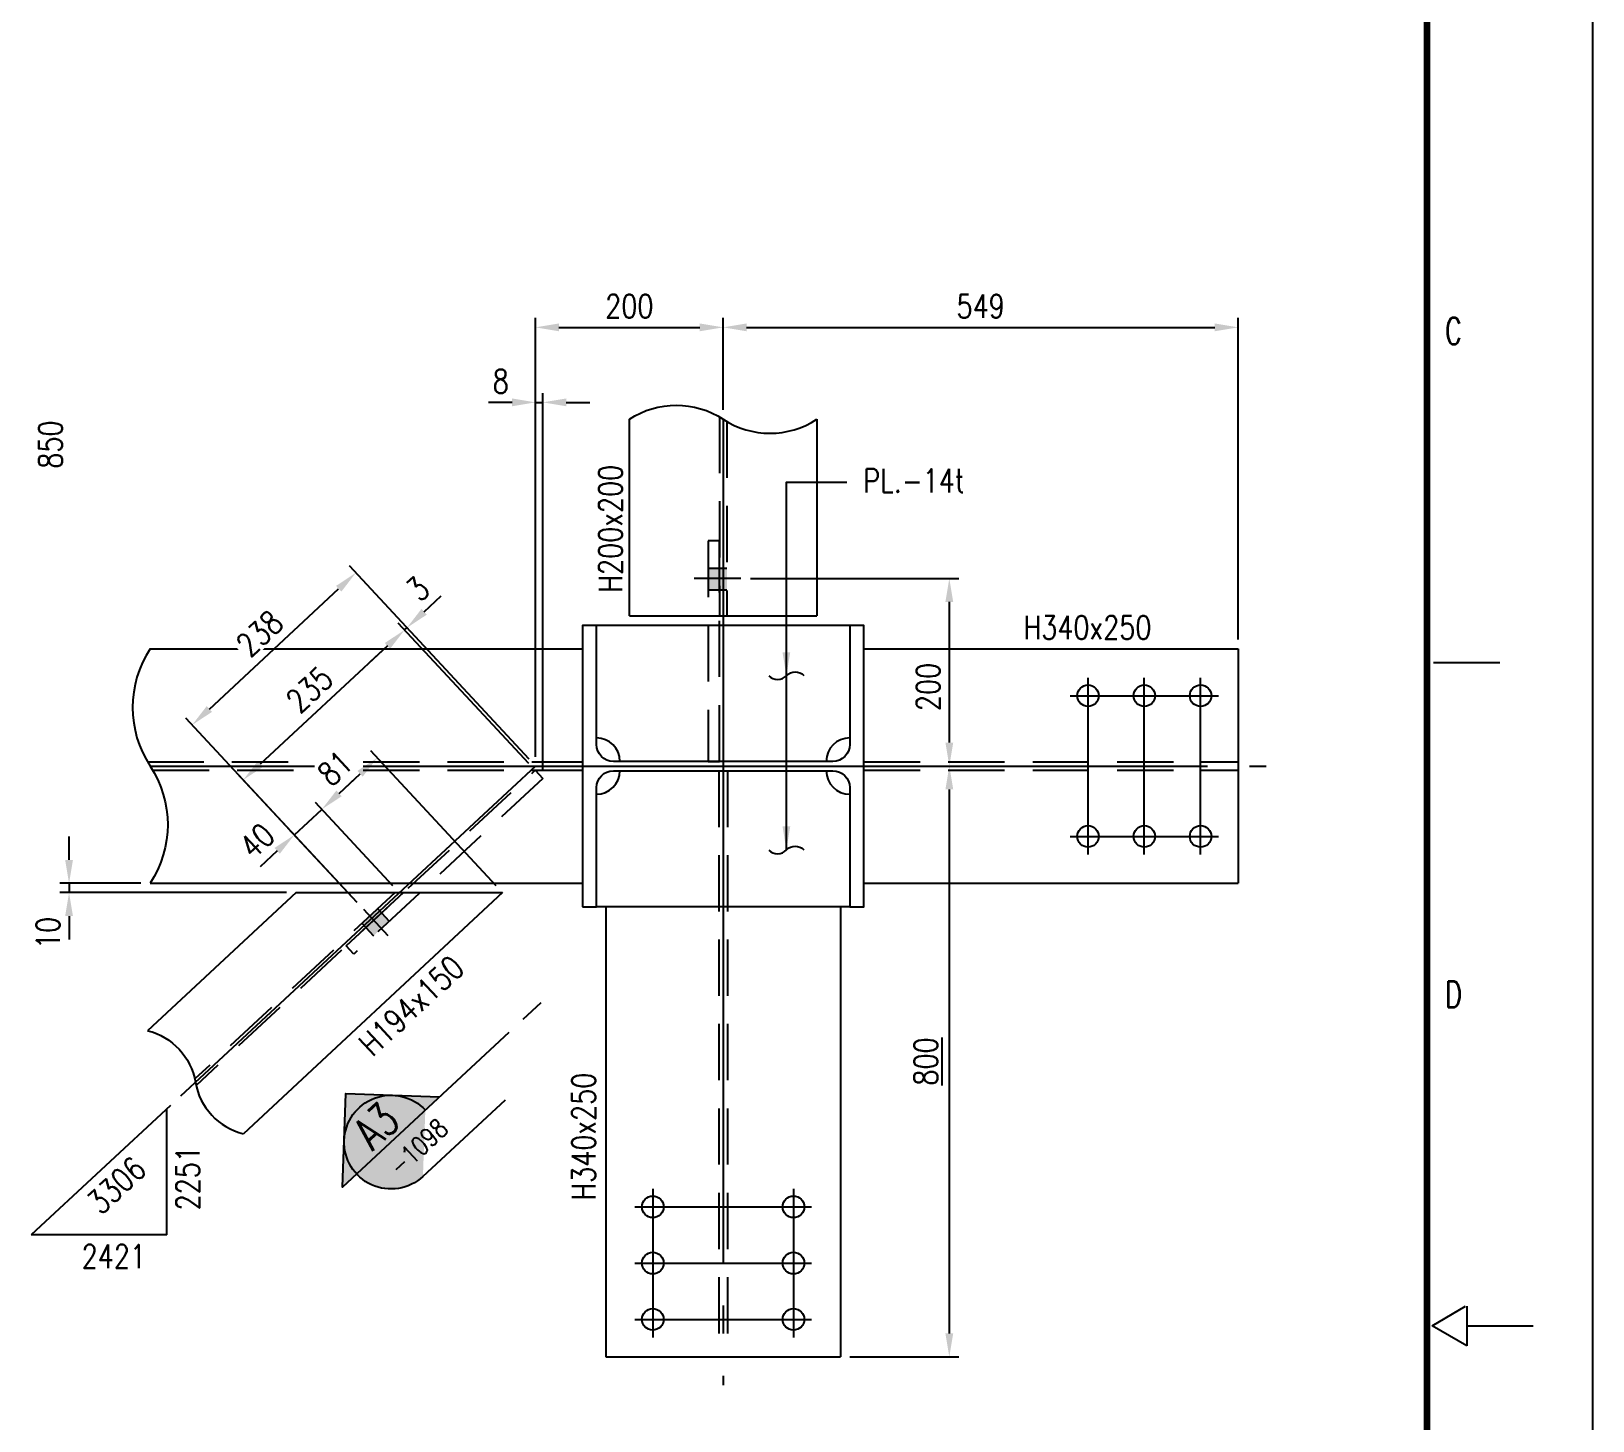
# Model space of a CAD drawing. Header units: millimetres. Extents: x 0 to 232280, y -26939 to 23794.
# Drawn here: x 97760 to 99425, y -24029 to -22547 of the extents above; entities that cross this region are included whole.
import ezdxf
from ezdxf.enums import TextEntityAlignment as Align

# ---------------------------------------------------------------- set-up
doc = ezdxf.new("R2010")
doc.units = ezdxf.units.MM
doc.header["$LTSCALE"] = 30
doc.linetypes.add('JNK-CENTER', pattern=[34, 30, -1.5, 1, -1.5])
doc.linetypes.add('JNK-HIDDEN', pattern=[3, 2, -1])
for name, color, linetype in [('CEN-R', 1, 'JNK-CENTER'), ('CON-C', 4, 'Continuous'), ('CON-G', 3, 'Continuous'), ('CON-W', 7, 'Continuous'), ('CON-Y', 2, 'Continuous'), ('Dim-W', 7, 'Continuous'), ('HID-Y', 2, 'JNK-HIDDEN'), ('TXT-Y', 2, 'Continuous')]:
    doc.layers.add(name, color=color, linetype=linetype)
doc.styles.add('ROMANS', font='ROMANS.shx', dxfattribs={"width": 0.8})
doc.styles.add('SIMPLEX', font='simplex.shx', dxfattribs={"width": 0.8})
doc.dimstyles.new('DIM10', dxfattribs={"dimscale": 10, "dimtxt": 2.5, "dimasz": 2.5, "dimexe": 1, "dimexo": 1, "dimgap": 1, "dimtad": 1, "dimdec": 0, "dimdsep": 46, "dimtxsty": 'SIMPLEX', "dimcen": 0, "dimclrt": 2, "dimadec": 1, "dimazin": 2, "dimtfac": 1, "dimtdec": 0, "dimtix": 1, "dimtmove": 2, "dimatfit": 0, "dimfxl": 0.18, "dimtolj": 1, "dimtzin": 0, "dimarcsym": 0})
doc.dimstyles.new('DIM40', dxfattribs={"dimscale": 40, "dimtxt": 2.5, "dimasz": 2.5, "dimexe": 1, "dimexo": 1, "dimgap": 1, "dimtad": 1, "dimdec": 0, "dimdsep": 46, "dimtxsty": 'SIMPLEX', "dimcen": 0, "dimclrd": 7, "dimclre": 7, "dimclrt": 2, "dimadec": 1, "dimazin": 2, "dimtfac": 1, "dimtdec": 0, "dimtix": 1, "dimtmove": 2, "dimatfit": 2, "dimfxl": 1, "dimtolj": 1, "dimtzin": 0, "dimarcsym": 1})

# ---------------------------------------------------------------- blocks, each defined once
blk = doc.blocks.new('TITLE')
at = {"color": 7}
for p, q in [((841, 0), (841, 594.8536585365848)), ((824.0243902439049, 371.8719512195116), (831.0975609756047, 371.8719512195116)), ((823.8829268292548, 301.1402439024387), (827.4195121950868, 303.2621951219509)), ((827.5582541526134, 303.2621951219509), (827.5582541526134, 299.0182926829265)), ((827.5582541526134, 299.0182926829265), (823.8829268292548, 301.1402439024387)), ((827.560975609736, 301.1402439024387), (834.6341463414368, 301.1402439024387))]:
    blk.add_line(p, q, dxfattribs=at)
at = {"color": 7, "const_width": 0.7073170731707307}
blk.add_lwpolyline([(823.3170731707312, 17.3292682926829), (823.3170731707312, 577.1707317073162)], dxfattribs=at)
at = {"color": 7, "style": 'ROMANS', "width": 0.7}
for s, p in [('C', (826.1463414633893, 407.2378048780481)), ('D', (826.1463414633893, 336.5060975609753))]:
    blk.add_text(s, height=2.829268292682921, dxfattribs=at).set_placement(p, align=Align.MIDDLE)
blk = doc.blocks.new('*D3387')
at = {"layer": 'DEFPOINTS', "color": 0, "transparency": 16777216}
for p in [(98070.27213097629, -23377.11799043568), (98152.88292408419, -23465.96771505329), (98114.73681320847, -23483.68421089921)]:
    blk.add_point(p, dxfattribs=at)
at = {"layer": 'Dim-W', "color": 7, "linetype": 'ByBlock', "lineweight": -2, "transparency": 16777216}
for p, q in [((98088.58092109827, -23360.09482374234), (98106.88971122024, -23343.071657049)), ((98146.07365740684, -23458.64419900449), (98063.46286429894, -23369.79447438689)), ((98040.9780667811, -23404.35505714503), (98070.27213097629, -23377.11799043568)), ((98107.92754653114, -23476.36069485042), (98034.16880010377, -23397.03154109624)), ((98022.66927665911, -23421.37822383837), (98004.36048653715, -23438.40139053172))]:
    blk.add_line(p, q, dxfattribs=at)
at = {"layer": 'Dim-W', "color": 7, "transparency": 16777216}
blk.add_solid([(98085.74372664937, -23357.043358722), (98091.41811554716, -23363.14628876267), (98070.27213097629, -23377.11799043568)], dxfattribs=at)
at = {"layer": 'Dim-W', "color": 2, "transparency": 16777216, "insert": (98001.19495552426, -23410.62169375741), "char_height": 25, "attachment_point": 5, "rotation": 42.9160986352453, "style": 'SIMPLEX', "bg_fill": 3, "box_fill_scale": 1.1, "bg_fill_color": 256, "bg_fill_true_color": 13158600, "bg_fill_transparency": 0}
blk.add_mtext('\\A1;40', dxfattribs=at)
at = {"layer": 'Dim-W', "color": 7, "transparency": 16777216}
blk.add_solid([(98019.83208221023, -23418.32675881804), (98025.506471108, -23424.42968885871), (98040.9780667811, -23404.35505714503)], dxfattribs=at)
blk = doc.blocks.new('*D3388')
at = {"layer": 'DEFPOINTS', "color": 0, "transparency": 16777216}
for p in [(98106.51933281947, -23124.94173365503), (98298.07839276476, -23330.9677150533), (98114.73681320847, -23483.68421089921)]:
    blk.add_point(p, dxfattribs=at)
at = {"layer": 'Dim-W', "color": 7, "linetype": 'ByBlock', "lineweight": -2, "transparency": 16777216}
for p, q in [((98291.26912608743, -23323.6441990045), (98099.71006614214, -23117.61821760623)), ((97950.33859006572, -23270.15563367103), (98088.21054269749, -23141.96490034836)), ((98107.92754653114, -23476.36069485042), (97925.22053326639, -23279.85528431558))]:
    blk.add_line(p, q, dxfattribs=at)
at = {"layer": 'Dim-W', "color": 7, "transparency": 16777216}
for points in [[(98085.3733482486, -23138.91343532803), (98091.04773714638, -23145.0163653687), (98106.51933281947, -23124.94173365503)], [(97947.50139561681, -23267.1041686507), (97953.1757845146, -23273.20709869137), (97932.02979994373, -23287.17880036437)]]:
    blk.add_solid(points, dxfattribs=at)
at = {"layer": 'Dim-W', "color": 2, "transparency": 16777216, "insert": (98003.95371635759, -23189.58235589993), "char_height": 25, "attachment_point": 5, "rotation": 42.9160986352453, "style": 'SIMPLEX', "bg_fill": 3, "box_fill_scale": 1.1, "bg_fill_color": 256, "bg_fill_true_color": 13158600, "bg_fill_transparency": 0}
blk.add_mtext('\\A1;238', dxfattribs=at)
blk = doc.blocks.new('*D3389')
at = {"layer": 'DEFPOINTS', "color": 0, "transparency": 16777216}
for p in [(98158.51659804894, -23185.83280723076), (98297.64430457869, -23335.46771505329), (98114.73681320847, -23483.68421089921)]:
    blk.add_point(p, dxfattribs=at)
at = {"layer": 'Dim-W', "color": 7, "linetype": 'ByBlock', "lineweight": -2, "transparency": 16777216}
for p, q in [((98290.83503790136, -23328.1441990045), (98151.70733137161, -23178.50929118197)), ((98004.81272348439, -23328.74376206135), (98140.20780792696, -23202.8559739241)), ((98107.92754653114, -23476.36069485042), (97979.69466668506, -23338.44341270589))]:
    blk.add_line(p, q, dxfattribs=at)
at = {"layer": 'Dim-W', "color": 7, "transparency": 16777216}
for points in [[(98137.37061347807, -23199.80450890377), (98143.04500237585, -23205.90743894444), (98158.51659804894, -23185.83280723076)], [(98001.9755290355, -23325.69229704102), (98007.64991793327, -23331.79522708168), (97986.5039333624, -23345.76692875469)]]:
    blk.add_solid(points, dxfattribs=at)
at = {"layer": 'Dim-W', "color": 2, "transparency": 16777216, "insert": (98057.18941568164, -23249.32195688295), "char_height": 25, "attachment_point": 5, "rotation": 42.9160986352453, "style": 'SIMPLEX', "bg_fill": 3, "box_fill_scale": 1.1, "bg_fill_color": 256, "bg_fill_true_color": 13158600, "bg_fill_transparency": 0}
blk.add_mtext('\\A1;235', dxfattribs=at)
blk = doc.blocks.new('*D3390')
at = {"layer": 'DEFPOINTS', "color": 0, "transparency": 16777216}
for p in [(98158.51659804895, -23185.83280723077), (98160.99346623814, -23183.52986204537), (98160.99346623813, -23183.52986204536)]:
    blk.add_point(p, dxfattribs=at)
at = {"layer": 'Dim-W', "color": 7, "linetype": 'ByBlock', "lineweight": -2, "transparency": 16777216}
for p, q in [((98179.3022563601, -23166.50669535201), (98197.61104648208, -23149.48352865867)), ((98158.51659804894, -23185.83280723076), (98160.99346623813, -23183.52986204536)), ((98140.20780792696, -23202.8559739241), (98121.89901780497, -23219.87914061745))]:
    blk.add_line(p, q, dxfattribs=at)
at = {"layer": 'Dim-W', "color": 7, "transparency": 16777216}
blk.add_solid([(98137.37061347807, -23199.80450890377), (98143.04500237585, -23205.90743894444), (98158.51659804894, -23185.83280723076)], dxfattribs=at)
at = {"layer": 'Dim-W', "color": 2, "transparency": 16777216, "insert": (98172.65659214163, -23141.96276059568), "char_height": 25, "attachment_point": 5, "rotation": 42.9160986352453, "style": 'SIMPLEX', "bg_fill": 3, "box_fill_scale": 1.1, "bg_fill_color": 256, "bg_fill_true_color": 13158600, "bg_fill_transparency": 0}
blk.add_mtext('\\A1;3', dxfattribs=at)
at = {"layer": 'Dim-W', "color": 7, "transparency": 16777216}
blk.add_solid([(98176.4650619112, -23163.45523033168), (98182.139450809, -23169.55816037235), (98160.99346623813, -23183.52986204536)], dxfattribs=at)
blk = doc.blocks.new('*D3391')
at = {"layer": 'DEFPOINTS', "color": 0, "transparency": 16777216}
for p in [(98129.34665014819, -23322.19162006973), (98070.27213097629, -23377.1179904357), (98263.02694333612, -23465.9677150533)]:
    blk.add_point(p, dxfattribs=at)
at = {"layer": 'Dim-W', "color": 7, "linetype": 'ByBlock', "lineweight": -2, "transparency": 16777216}
for p, q in [((98256.2176766588, -23458.6441990045), (98122.53738347084, -23314.86810402094)), ((98088.58092109827, -23360.09482374234), (98111.0378600262, -23339.21478676307))]:
    blk.add_line(p, q, dxfattribs=at)
at = {"layer": 'Dim-W', "color": 7, "transparency": 16777216}
for points in [[(98108.2006655773, -23336.16332174274), (98113.8750544751, -23342.2662517834), (98129.34665014819, -23322.19162006973)], [(98085.74372664937, -23357.043358722), (98091.41811554716, -23363.14628876267), (98070.27213097629, -23377.11799043568)]]:
    blk.add_solid(points, dxfattribs=at)
at = {"layer": 'Dim-W', "color": 2, "transparency": 16777216, "insert": (98084.48854053821, -23333.17689414293), "char_height": 25, "attachment_point": 5, "rotation": 42.9160986352453, "style": 'SIMPLEX', "bg_fill": 3, "box_fill_scale": 1.1, "bg_fill_color": 256, "bg_fill_true_color": 13158600, "bg_fill_transparency": 0}
blk.add_mtext('\\A1;81', dxfattribs=at)
blk = doc.blocks.new('*D3392')
at = {"layer": 'DEFPOINTS', "color": 0, "transparency": 16777216}
for p in [(98498.07839277145, -22863.19778437925), (98498.07839277145, -22961.1484848174), (98298.07839276476, -23330.9677150533)]:
    blk.add_point(p, dxfattribs=at)
at = {"layer": 'Dim-W', "color": 7, "linetype": 'ByBlock', "lineweight": -2, "transparency": 16777216}
for p, q in [((98298.07839276476, -23320.9677150533), (98298.07839276476, -22853.19778437925)), ((98498.07839277145, -22951.1484848174), (98498.07839277145, -22853.19778437925)), ((98323.07839276476, -22863.19778437925), (98473.07839277145, -22863.19778437925))]:
    blk.add_line(p, q, dxfattribs=at)
at = {"layer": 'Dim-W', "color": 7, "transparency": 16777216}
for points in [[(98323.07839276476, -22859.03111771258), (98323.07839276476, -22867.36445104592), (98298.07839276476, -22863.19778437925)], [(98473.07839277145, -22859.03111771258), (98473.07839277145, -22867.36445104592), (98498.07839277145, -22863.19778437925)]]:
    blk.add_solid(points, dxfattribs=at)
at = {"layer": 'Dim-W', "color": 2, "transparency": 16777216, "insert": (98398.0783927681, -22840.69778437925), "char_height": 25, "attachment_point": 5, "style": 'SIMPLEX', "bg_fill": 3, "box_fill_scale": 1.1, "bg_fill_color": 256, "bg_fill_true_color": 13158600, "bg_fill_transparency": 0}
blk.add_mtext('\\A1;200', dxfattribs=at)
blk = doc.blocks.new('*D3396')
at = {"layer": 'DEFPOINTS', "color": 0, "transparency": 16777216}
for p in [(98298.07839276476, -22943.19778437925), (98305.81542459154, -22943.19778437925), (98305.81542459154, -23344.25593431185)]:
    blk.add_point(p, dxfattribs=at)
at = {"layer": 'Dim-W', "color": 7, "linetype": 'ByBlock', "lineweight": -2, "transparency": 16777216}
for p, q in [((98305.81542459154, -23334.25593431185), (98305.81542459154, -22933.19778437925)), ((98273.07839276476, -22943.19778437925), (98248.07839276476, -22943.19778437925)), ((98298.07839276476, -22943.19778437925), (98305.81542459154, -22943.19778437925)), ((98330.81542459154, -22943.19778437925), (98355.81542459154, -22943.19778437925))]:
    blk.add_line(p, q, dxfattribs=at)
at = {"layer": 'Dim-W', "color": 7, "transparency": 16777216}
blk.add_solid([(98330.81542459154, -22939.03111771258), (98330.81542459154, -22947.36445104592), (98305.81542459154, -22943.19778437925)], dxfattribs=at)
at = {"layer": 'Dim-W', "color": 2, "transparency": 16777216, "insert": (98260.98613278117, -22920.69778437925), "char_height": 25, "attachment_point": 5, "style": 'SIMPLEX', "bg_fill": 3, "box_fill_scale": 1.1, "bg_fill_color": 256, "bg_fill_true_color": 13158600, "bg_fill_transparency": 0}
blk.add_mtext('\\A1;8', dxfattribs=at)
at = {"layer": 'Dim-W', "color": 7, "transparency": 16777216}
blk.add_solid([(98273.07839276476, -22939.03111771258), (98273.07839276476, -22947.36445104592), (98298.07839276476, -22943.19778437925)], dxfattribs=at)
blk = doc.blocks.new('*D3397')
at = {"layer": 'DEFPOINTS', "color": 0, "transparency": 16777216}
for p in [(98498.07839277145, -22863.19778437925), (99047.07839276479, -22863.19778437925), (99047.07839276479, -23205.9677150533)]:
    blk.add_point(p, dxfattribs=at)
at = {"layer": 'Dim-W', "color": 7, "linetype": 'ByBlock', "lineweight": -2, "transparency": 16777216}
for p, q in [((99047.07839276479, -23195.9677150533), (99047.07839276479, -22853.19778437925)), ((98523.07839277145, -22863.19778437925), (99022.07839276479, -22863.19778437925))]:
    blk.add_line(p, q, dxfattribs=at)
at = {"layer": 'Dim-W', "color": 7, "transparency": 16777216}
for points in [[(98523.07839277145, -22859.03111771258), (98523.07839277145, -22867.36445104592), (98498.07839277145, -22863.19778437925)], [(99022.07839276479, -22859.03111771258), (99022.07839276479, -22867.36445104592), (99047.07839276479, -22863.19778437925)]]:
    blk.add_solid(points, dxfattribs=at)
at = {"layer": 'Dim-W', "color": 2, "transparency": 16777216, "insert": (98772.57839276812, -22840.69778437925), "char_height": 25, "attachment_point": 5, "style": 'SIMPLEX', "bg_fill": 3, "box_fill_scale": 1.1, "bg_fill_color": 256, "bg_fill_true_color": 13158600, "bg_fill_transparency": 0}
blk.add_mtext('\\A1;549', dxfattribs=at)
blk = doc.blocks.new('*D3398')
at = {"layer": 'DEFPOINTS', "color": 0, "transparency": 16777216}
for p in [(98739.19954475589, -23330.9677150533), (98623.07839276476, -23960.96771505331), (98739.19954475589, -23960.96771505331)]:
    blk.add_point(p, dxfattribs=at)
at = {"layer": 'Dim-W', "color": 7, "linetype": 'ByBlock', "lineweight": -2, "transparency": 16777216}
for p, q in [((98739.19954475589, -23355.9677150533), (98739.19954475589, -23935.96771505331)), ((98633.07839276476, -23960.96771505331), (98749.19954475589, -23960.96771505331))]:
    blk.add_line(p, q, dxfattribs=at)
at = {"layer": 'Dim-W', "color": 7, "transparency": 16777216}
for points in [[(98735.03287808922, -23355.9677150533), (98743.36621142256, -23355.9677150533), (98739.19954475589, -23330.9677150533)], [(98735.03287808922, -23935.96771505331), (98743.36621142256, -23935.96771505331), (98739.19954475589, -23960.96771505331)]]:
    blk.add_solid(points, dxfattribs=at)
at = {"layer": 'Dim-W', "color": 2, "transparency": 16777216, "insert": (98714.19954475589, -23645.96771505329), "char_height": 25, "attachment_point": 5, "rotation": 90, "style": 'SIMPLEX', "bg_fill": 3, "box_fill_scale": 1.1, "bg_fill_color": 256, "bg_fill_true_color": 13158600, "bg_fill_transparency": 0}
blk.add_mtext('\\A1;{\\L800}', dxfattribs=at)
blk = doc.blocks.new('*D3399')
at = {"layer": 'DEFPOINTS', "color": 0, "transparency": 16777216}
for p in [(97800.81002447676, -23465.96771505328), (97887.23018196903, -23455.9677150533), (98042.73890483222, -23465.96771505328)]:
    blk.add_point(p, dxfattribs=at)
at = {"layer": 'Dim-W', "color": 7, "linetype": 'ByBlock', "lineweight": -2, "transparency": 16777216}
for p, q in [((97800.81002447676, -23430.9677150533), (97800.81002447676, -23405.9677150533)), ((97877.23018196903, -23455.9677150533), (97790.81002447676, -23455.9677150533)), ((98032.73890483222, -23465.96771505328), (97790.81002447676, -23465.96771505328)), ((97800.81002447676, -23455.9677150533), (97800.81002447676, -23465.96771505328)), ((97800.81002447676, -23490.96771505328), (97800.81002447676, -23515.96771505328))]:
    blk.add_line(p, q, dxfattribs=at)
at = {"layer": 'Dim-W', "color": 7, "transparency": 16777216}
blk.add_solid([(97796.64335781008, -23430.9677150533), (97804.97669114343, -23430.9677150533), (97800.81002447676, -23455.9677150533)], dxfattribs=at)
at = {"layer": 'Dim-W', "color": 2, "transparency": 16777216, "insert": (97778.31002447676, -23508.96164780417), "char_height": 25, "attachment_point": 5, "rotation": 90, "style": 'SIMPLEX', "bg_fill": 3, "box_fill_scale": 1.1, "bg_fill_color": 256, "bg_fill_true_color": 13158600, "bg_fill_transparency": 0}
blk.add_mtext('\\A1;10', dxfattribs=at)
at = {"layer": 'Dim-W', "color": 7, "transparency": 16777216}
blk.add_solid([(97796.64335781008, -23490.96771505328), (97804.97669114343, -23490.96771505328), (97800.81002447676, -23465.96771505328)], dxfattribs=at)
blk = doc.blocks.new('*D3261')
at = {"layer": 'DEFPOINTS', "color": 0, "transparency": 16777216}
for p in [(98517.07839298775, -23130.9677150526), (98739.19954475589, -23330.9677150533), (98739.19954475589, -23330.9677150533)]:
    blk.add_point(p, dxfattribs=at)
at = {"layer": 'Dim-W', "color": 0, "lineweight": -2, "transparency": 16777216}
for p, q in [((98527.07839298775, -23130.9677150526), (98749.19954475589, -23130.9677150526)), ((98739.19954475589, -23155.9677150526), (98739.19954475589, -23305.9677150533))]:
    blk.add_line(p, q, dxfattribs=at)
at = {"layer": 'Dim-W', "color": 0, "transparency": 16777216}
for points in [[(98735.03287808922, -23155.9677150526), (98743.36621142256, -23155.9677150526), (98739.19954475589, -23130.9677150526)], [(98735.03287808922, -23305.9677150533), (98743.36621142256, -23305.9677150533), (98739.19954475589, -23330.9677150533)]]:
    blk.add_solid(points, dxfattribs=at)
at = {"layer": 'Dim-W', "color": 2, "transparency": 16777216, "insert": (98716.69954475589, -23246.70669023569), "char_height": 25, "attachment_point": 5, "rotation": 90, "style": 'SIMPLEX', "bg_fill": 3, "box_fill_scale": 1.1, "bg_fill_color": 256, "bg_fill_true_color": 13158600, "bg_fill_transparency": 0}
blk.add_mtext('\\A1;200', dxfattribs=at)
blk = doc.blocks.new('SECMARK1')
at = {"layer": 'CON-Y'}
h = blk.add_hatch(color=256, dxfattribs=at)
edge = h.paths.add_edge_path()
edge.add_line((21.82666666666668, 7.071067811865485), (18.29113276073393, 3.535533905932776))
edge.add_arc((21.82666666666668, 4.707345624410664e-14), 5.000000000000002, 44.99999999999977, 135.0000000000001, ccw=False)
edge.add_line((25.36220057259943, 3.535533905932773), (21.82666666666668, 7.071067811865485))
h = blk.add_hatch(color=256, dxfattribs=at)
edge = h.paths.add_edge_path()
edge.add_line((14.75559885480128, 4.707345624410664e-14), (16.82666666666668, 1.689559442740931e-14))
edge.add_arc((21.82666666666668, 4.618527782440651e-14), 5, 135.0000000000001, 180.0000000000003, ccw=False)
edge.add_line((18.29113276073393, 3.535533905932776), (14.75559885480128, 4.707345624410664e-14))
edge = h.paths.add_edge_path()
edge.add_arc((21.82666666666668, 4.736951571734001e-14), 5, 270, 540.0000000000005)
h = blk.add_hatch(color=256, dxfattribs=at)
edge = h.paths.add_edge_path()
edge.add_line((26.82666666666668, 4.332076805060308e-14), (28.89773447853207, 4.736951571734001e-14))
edge.add_line((28.89773447853207, 4.736951571734001e-14), (25.36220057259943, 3.535533905932773))
edge.add_arc((21.82666666666668, 4.951594689828198e-14), 5, -1.1368683772161603e-13, 44.999999999999716, ccw=False)
at = {"layer": 'CON-C'}
blk.add_line((0, 0), (2.633333333333307, 0), dxfattribs=at)
blk.add_lwpolyline([(4.666666666666639, 0), (28.89773447853207, 4.736951571734001e-14), (21.82666666666668, 7.071067811865485), (14.75559885480128, 4.736951571734001e-14)], dxfattribs=at)
at = {"layer": 'CON-Y'}
blk.add_line((21.82666666666668, -4.999999999999953), (9.823333333333341, -4.999999999999953), dxfattribs=at)
blk.add_arc((21.82666666666668, 4.736951571734001e-14), 5, 270, 180.0000000000004, dxfattribs=at)
at = {"layer": 'CON-C', "style": 'SIMPLEX', "width": 0.8}
blk.add_attdef('TAG', text='', height=3.5, dxfattribs=at).set_placement((21.80333333333334, 0.5800000000000568), align=Align.CENTER)
at = {"layer": 'CON-Y', "style": 'SIMPLEX', "width": 0.8}
blk.add_attdef('H0000-0000', text='', height=2, dxfattribs=at).set_placement((24.66333333333334, -3.379999999999943), align=Align.RIGHT)

msp = doc.modelspace()

# ---------------------------------------------------------------- hatches: boundary and pattern name
at = {"layer": 'CON-W'}
h = msp.add_hatch(color=256, dxfattribs=at)
h.paths.add_polyline_path([(98494.07839298775, -23142.96771505259), (98482.07839298775, -23142.9677150526), (98482.07839298775, -23130.96771505259), (98494.07839298775, -23130.96771505259)])
h.paths.add_polyline_path([(98498.07839300513, -23142.96771505259), (98494.07839298775, -23142.96771505259), (98494.07839298775, -23130.96771505259), (98498.07839301255, -23130.96771505259)])
h.paths.add_polyline_path([(98502.07839298772, -23142.96771505259), (98498.07839300513, -23142.96771505259), (98498.07839301258, -23130.96771505259), (98502.07839298772, -23130.9677150526)])
h.paths.add_polyline_path([(98502.07839298772, -23130.96771505259), (98498.07839301255, -23130.96771505259), (98498.07839301936, -23119.96771505259), (98502.07839298772, -23119.9677150526)])
h.paths.add_polyline_path([(98498.07839301258, -23130.96771505259), (98494.07839298775, -23130.96771505259), (98494.07839298775, -23119.96771505259), (98498.07839301939, -23119.9677150526)])
h.paths.add_polyline_path([(98494.07839298775, -23130.96771505259), (98482.07839298775, -23130.9677150526), (98482.07839298775, -23119.96771505259), (98494.07839298775, -23119.96771505259)])
at = {"layer": 'Dim-W'}
h = msp.add_hatch(color=256, dxfattribs=at)
h.paths.add_polyline_path([(98125.38071644885, -23512.02071251474), (98117.20959643606, -23503.23249325619), (98125.63163989218, -23495.40183657725), (98133.802759905, -23504.19005583577)])
h.paths.add_polyline_path([(98133.802759905, -23504.19005583577), (98125.63163989218, -23495.40183657725), (98134.05368334829, -23487.57117989831), (98142.22480336111, -23496.35939915683)])
h.paths.add_polyline_path([(98125.63163989218, -23495.40183657725), (98123.58885988899, -23493.20478176263), (98132.0109033451, -23485.37412508369), (98134.05368334829, -23487.57117989831)])
h.paths.add_polyline_path([(98123.58885988899, -23493.20478176263), (98121.54607988583, -23491.00772694801), (98129.96812334194, -23483.17707026907), (98132.0109033451, -23485.37412508369)])
h.paths.add_polyline_path([(98115.1668164329, -23501.03543844156), (98113.12403642971, -23498.83838362693), (98121.54607988583, -23491.00772694801), (98123.58885988899, -23493.20478176263)])
h.paths.add_polyline_path([(98117.20959643606, -23503.23249325619), (98115.1668164329, -23501.03543844156), (98123.58885988899, -23493.20478176263), (98125.63163989218, -23495.40183657725)])

# ---------------------------------------------------------------- linework, layer by layer
at = {"layer": 'CEN-R'}
for p, q in [((98498.07839276476, -22961.14848481301), (98498.07839276476, -23990.96771505331)), ((98517.07839298775, -23130.9677150526), (98467.07839298775, -23130.9677150526)), ((98887.07839276476, -23425.13438172007), (98887.07839276476, -23236.80104838673)), ((98947.07839276476, -23425.13438172007), (98947.07839276476, -23236.80104838673)), ((99007.07839276476, -23425.13438172007), (99007.07839276476, -23236.80104838673)), ((98867.91172609807, -23255.96771505339), (99026.24505943141, -23255.96771505339)), ((97887.23018196903, -23330.9677150533), (98062.43207749503, -23330.9677150533)), ((98298.07839276479, -23330.96771505328), (97919.53543219583, -23682.92979858926)), ((98114.27080253538, -23330.9677150533), (99077.07839276476, -23330.9677150533)), ((98867.91172609807, -23405.96771505339), (99026.24505943141, -23405.96771505339)), ((98114.73681320847, -23483.68421089921), (98140.61202658236, -23511.51357188458)), ((98423.07839276467, -23781.80104838662), (98423.07839276467, -23940.13438171996)), ((98573.07839276467, -23781.80104838662), (98573.07839276467, -23940.13438171996)), ((98403.91172609798, -23800.96771505331), (98592.24505943133, -23800.96771505331)), ((98403.91172609798, -23860.96771505331), (98592.24505943133, -23860.96771505331)), ((98403.91172609798, -23920.96771505331), (98592.24505943133, -23920.96771505331))]:
    msp.add_line(p, q, dxfattribs=at)
at = {"layer": 'CON-G'}
for p, q in [((98398.07839277154, -23170.96771505334), (98398.07839277148, -22961.14848481739)), ((98598.07839277151, -22961.14848481732), (98598.07839277151, -23170.96771505334)), ((98398.07838706553, -23170.96771505334), (98598.07839277151, -23170.96771505334)), ((98633.07839276476, -23180.96771505327), (98363.07839276476, -23180.96771505327)), ((97887.23018196903, -23205.9677150533), (98348.0783927647, -23205.9677150533)), ((98648.0783927647, -23205.9677150533), (99047.07839276479, -23205.9677150533)), ((99047.07839276476, -23205.9677150533), (99047.07839276476, -23455.9677150533)), ((98042.73890483222, -23465.96771505328), (97884.45940152719, -23613.1330029259)), ((97887.23018196903, -23455.9677150533), (98348.0783927647, -23455.9677150533)), ((98263.02694333612, -23465.96771505328), (97986.59840168725, -23722.98574365779)), ((98042.73890483222, -23465.96771505328), (98263.02694333612, -23465.96771505328)), ((98648.0783927647, -23455.9677150533), (99047.07839276479, -23455.9677150533)), ((98373.07839276476, -23480.96771505332), (98373.07839276476, -23960.96771505331)), ((98623.07839276476, -23480.96771505332), (98623.07839276476, -23960.96771505331)), ((98373.07839276476, -23960.96771505331), (98623.07839276476, -23960.96771505331))]:
    msp.add_line(p, q, dxfattribs=at)
msp.add_lwpolyline([(98348.0783927647, -23480.96771505329), (98363.0783927647, -23480.96771505329), (98363.0783927647, -23353.96771505329, -0.414213562373095), (98381.0783927647, -23335.96771505329), (98615.0783927647, -23335.96771505329, -0.414213562373095), (98633.0783927647, -23353.96771505329), (98633.0783927647, -23480.96771505329), (98648.0783927647, -23480.96771505329), (98648.0783927647, -23180.96771505329), (98633.0783927647, -23180.96771505329), (98633.0783927647, -23307.96771505329, -0.414213562373095), (98615.0783927647, -23325.96771505329), (98381.0783927647, -23325.96771505329, -0.4142135623730949), (98363.0783927647, -23307.96771505329), (98363.0783927647, -23180.96771505329), (98348.0783927647, -23180.96771505329)], format="xyb", close=True, dxfattribs=at)
for centre in [(98887.07839276476, -23255.96771505339), (98947.07839276476, -23255.96771505339), (99007.07839276476, -23255.96771505339), (98887.07839276476, -23405.96771505339), (98947.07839276476, -23405.96771505339), (99007.07839276476, -23405.96771505339), (98423.07839276467, -23800.96771505331), (98573.07839276467, -23800.96771505331), (98423.07839276467, -23860.96771505331), (98573.07839276467, -23860.96771505331), (98423.07839276467, -23920.96771505331), (98573.07839276467, -23920.96771505331)]:
    msp.add_circle(centre, 11.5, dxfattribs=at)
for centre, start, end in [((98363.07839276473, -23325.96771505327), 0, 90), ((98633.07839276473, -23325.96771505327), 90, 180)]:
    msp.add_arc(centre, 25, start, end, dxfattribs=at)
at = {"layer": 'CON-W'}
for p, q in [((97908.9131387397, -23692.80620609431), (97760.47094313614, -23830.82495136633)), ((97905.00527926438, -23830.82495136633), (97905.00527926441, -23696.43965990634)), ((97905.00527926438, -23830.82495136633), (97760.47094313614, -23830.82495136633))]:
    msp.add_line(p, q, dxfattribs=at)
for points in [[(98398.07839277145, -22961.14848481741, -0.2992863225903411), (98498.07839277145, -22961.1484848174, 0.2992863225907001), (98598.07839277145, -22961.14848481737)], [(97887.23018196903, -23205.9677150533, 0.2992863225903411), (97887.23018196903, -23330.9677150533, -0.2992863225907001), (97887.23018196903, -23455.9677150533)], [(97884.45940152725, -23613.13300292592, -0.2992863225903411), (97935.5289016072, -23668.05937329188, 0.2992863225907001), (97986.59840168722, -23722.98574365778)]]:
    msp.add_lwpolyline(points, format="xyb", dxfattribs=at)
at = {"layer": 'Dim-W', "ltscale": 0.5}
msp.add_lwpolyline([(98546.71479762821, -23420.64656204149, 0.4142135623732222), (98565.49350254316, -23420.38599797846, -0.4142135623732223), (98584.27220745811, -23420.12543391543)], format="xyb", dxfattribs=at)
at = {"layer": 'HID-Y'}
for p, q in [((98494.07839277151, -22958.66439643584), (98494.07839277151, -23170.96771505334)), ((98502.07839277151, -22963.63257319904), (98502.07839277151, -23170.96771505334)), ((98482.07839298775, -23119.9677150526), (98502.07839298775, -23119.9677150526)), ((98482.07839298775, -23142.9677150526), (98502.07839298775, -23142.9677150526)), ((97884.41965367715, -23326.4677150533), (98062.43207749503, -23326.4677150533)), ((97890.04071026092, -23335.4677150533), (98062.43207749503, -23335.4677150533)), ((98114.27080253535, -23326.4677150533), (98348.0783927647, -23326.4677150533)), ((98114.27080253538, -23335.4677150533), (98348.0783927647, -23335.4677150533)), ((98493.57839276473, -23335.96771505329), (98493.57839276473, -23960.96771505331)), ((98502.57839276473, -23335.96771505329), (98502.57839276473, -23960.96771505331)), ((98648.0783927647, -23326.4677150533), (99047.07839276479, -23326.4677150533)), ((98648.0783927647, -23335.4677150533), (99047.07839276479, -23335.4677150533)), ((98148.47716331412, -23465.96771505328), (97934.8505411887, -23664.59370695918)), ((98157.28868485434, -23465.96771505328), (97936.20726202571, -23671.52503962459)), ((98129.96812334191, -23483.17707026906), (98142.22480336111, -23496.35939915683)), ((98113.12403642971, -23498.83838362692), (98125.38071644885, -23512.02071251471))]:
    msp.add_line(p, q, dxfattribs=at)
for points in [[(98482.07839298775, -23325.9677150526), (98494.07839298775, -23325.9677150526), (98494.07839298775, -23090.9677150526), (98482.07839298775, -23090.9677150526)], [(98096.34432572397, -23522.63262723929), (98297.64430457869, -23335.46771505328), (98305.81542459154, -23344.25593431185), (98104.51544573679, -23531.4208464978)]]:
    msp.add_lwpolyline(points, close=True, dxfattribs=at)

# ---------------------------------------------------------------- block references
at = {"linetype": 'ByBlock', "xscale": 9.999999998999984, "yscale": 9.999999998999984, "zscale": 9.999999998999984}
msp.add_blockref('TITLE', (91015.14871270579, -26939.40349268467), dxfattribs=at)

# ---------------------------------------------------------------- texts
at = {"layer": 'CON-Y', "style": 'SIMPLEX', "width": 0.8}
for s, rotation, p in [('850', 90, (97793.51706662565, -23013.91945907491)), ('3306', 42.9160986355468, (97834.73627447317, -23810.45248355274)), ('2251', 90, (97939.81121637012, -23804.75582404064))]:
    msp.add_text(s, height=25, rotation=rotation, dxfattribs=at).set_placement(p)
msp.add_text('2421', height=25, dxfattribs=at).set_placement((97814.21494204865, -23866.25938293495))
at = {"layer": 'TXT-Y', "style": 'SIMPLEX', "width": 0.8}
for s, height, rotation, p in [('H200x200', 25, 90, (98390.4288164211, -23146.08494017253)), ('H194x150', 24.99999999999999, 42.91609863949668, (98124.26665732285, -23642.05667182679)), ('H340x250', 25, 90, (98361.83580988887, -23794.2216511375))]:
    msp.add_text(s, height=height, rotation=rotation, dxfattribs=at).set_placement(p)
msp.add_text('H340x250', height=25, dxfattribs=at).set_placement((98818.38525614422, -23195.68496705165))

# ---------------------------------------------------------------- next in the draw order: dimensions: what is measured, and where the dimension line sits
at = {"layer": 'Dim-W'}
dim = msp.add_linear_dim(base=(98739.19954475589, -23960.96771505331), p1=(98739.19954475589, -23330.9677150533), p2=(98623.07839276476, -23960.96771505331), angle=90, text='{\\L800}', dimstyle='DIM40', override={"dimscale": 10, "dimtfill": 1}, dxfattribs=at)
dim.commit()
dim.dimension.update_dxf_attribs({"geometry": '*D3398', "text_midpoint": (98714.19954475589, -23645.96771505329)})
dim = msp.add_linear_dim(base=(98070.27213097629, -23377.11799043568), p1=(98114.73681320847, -23483.68421089921), p2=(98152.88292408417, -23465.96771505328), angle=42.91609863528749, dimstyle='DIM40', override={"dimscale": 10, "dimtfill": 1}, dxfattribs=at)
dim.commit()
dim.dimension.update_dxf_attribs({"geometry": '*D3387', "text_midpoint": (98001.19495552426, -23410.62169375741), "dimtype": 160})

# ---------------------------------------------------------------- next in the draw order: linework, layer by layer
at = {"layer": 'CON-G'}
msp.add_line((98633.07839276476, -23480.96771505332), (98363.07839276476, -23480.96771505332), dxfattribs=at)

# ---------------------------------------------------------------- next in the draw order: dimensions: what is measured, and where the dimension line sits
at = {"layer": 'Dim-W'}
dim = msp.add_linear_dim(base=(98106.51933281947, -23124.94173365503), p1=(98114.73681320847, -23483.68421089921), p2=(98298.07839276476, -23330.9677150533), angle=42.91609863528749, dimstyle='DIM40', override={"dimscale": 10, "dimtfill": 1}, dxfattribs=at)
dim.commit()
dim.dimension.update_dxf_attribs({"geometry": '*D3388', "text_midpoint": (98003.95371635759, -23189.58235589992)})

# ---------------------------------------------------------------- next in the draw order: dimensions: what is measured, and where the dimension line sits
dim = msp.add_linear_dim(base=(98158.51659804894, -23185.83280723076), p1=(98114.73681320847, -23483.68421089921), p2=(98297.64430457869, -23335.46771505328), angle=42.91609863528749, dimstyle='DIM40', override={"dimscale": 10, "dimtfill": 1}, dxfattribs=at)
dim.commit()
dim.dimension.update_dxf_attribs({"geometry": '*D3389', "text_midpoint": (98057.18941568166, -23249.32195688294)})

# ---------------------------------------------------------------- next in the draw order: dimensions: what is measured, and where the dimension line sits
dim = msp.add_linear_dim(base=(98498.07839277145, -22863.19778437925), p1=(98298.07839276476, -23330.9677150533), p2=(98498.07839277145, -22961.1484848174), dimstyle='DIM40', override={"dimscale": 10, "dimtfill": 1}, dxfattribs=at)
dim.commit()
dim.dimension.update_dxf_attribs({"geometry": '*D3392', "text_midpoint": (98398.0783927681, -22840.69778437925)})
for base, p1, p2, angle, picture, middle in [((98160.99346623813, -23183.52986204536), (98158.51659804894, -23185.83280723077), (98160.99346623814, -23183.52986204537), 42.91609863528749, '*D3390', (98172.65659214163, -23141.96276059568)), ((97800.81002447676, -23465.96771505328), (97887.23018196903, -23455.9677150533), (98042.73890483222, -23465.96771505328), 90, '*D3399', (97778.31002447676, -23508.96164780417))]:
    dim = msp.add_linear_dim(base=base, p1=p1, p2=p2, angle=angle, dimstyle='DIM40', override={"dimscale": 10, "dimtfill": 1}, dxfattribs=at)
    dim.commit()
    dim.dimension.update_dxf_attribs({"geometry": picture, "text_midpoint": middle, "dimtype": 160})
dim = msp.add_linear_dim(base=(98129.34665014819, -23322.19162006973), p1=(98070.27213097629, -23377.1179904357), p2=(98263.02694333612, -23465.96771505329), angle=42.91609863528749, dimstyle='DIM40', override={"dimscale": 10, "dimtfill": 1}, dxfattribs=at)
dim.commit()
dim.dimension.update_dxf_attribs({"geometry": '*D3391', "text_midpoint": (98084.48854053822, -23333.17689414293)})

# ---------------------------------------------------------------- next in the draw order: block references
at = {"layer": 'CON-W'}
ref = msp.add_blockref('SECMARK1', (98303.8432070057, -23583.29719439193), dxfattribs=dict(at, xscale=-9.999999999999996, yscale=10, zscale=10, rotation=42.91609863521601))
ref.add_attrib('H0000-0000', '-1098', dxfattribs={"layer": 'CON-Y', "height": 20, "rotation": 42.91609863523426, "style": 'SIMPLEX', "width": 0.8}).set_placement((98206.63039783161, -23719.83651996375), align=Align.RIGHT)
ref.add_attrib('TAG', 'A3', dxfattribs={"layer": 'CON-C', "height": 34.99999999999999, "rotation": 42.91609863523426, "style": 'SIMPLEX', "width": 0.75}).set_placement((98140.21677074899, -23727.51426620508), align=Align.CENTER)

# ---------------------------------------------------------------- next in the draw order: dimensions: what is measured, and where the dimension line sits
at = {"layer": 'Dim-W'}
dim = msp.add_linear_dim(base=(99047.07839276479, -22863.19778437925), p1=(98498.07839277145, -22863.19778437925), p2=(99047.07839276479, -23205.9677150533), dimstyle='DIM40', override={"dimscale": 10, "dimtfill": 1}, dxfattribs=at)
dim.commit()
dim.dimension.update_dxf_attribs({"geometry": '*D3397', "text_midpoint": (98772.57839276812, -22840.69778437925)})
dim = msp.add_linear_dim(base=(98305.81542459154, -22943.19778437925), p1=(98298.07839276476, -22943.19778437925), p2=(98305.81542459154, -23344.25593431185), dimstyle='DIM40', override={"dimscale": 10, "dimtfill": 1}, dxfattribs=at)
dim.commit()
dim.dimension.update_dxf_attribs({"geometry": '*D3396', "text_midpoint": (98260.98613278117, -22920.69778437925), "dimtype": 160})

# ---------------------------------------------------------------- next in the draw order: linework, layer by layer
at = {"layer": 'CON-G'}
msp.add_arc((98363.07839276473, -23335.96771505332), 25, 270, 0, dxfattribs=at)

# ---------------------------------------------------------------- next in the draw order: texts
at = {"layer": 'CON-Y', "style": 'SIMPLEX', "width": 0.8}
msp.add_text('PL.-14t', height=25, dxfattribs=at).set_placement((98701.43993016834, -23039.16573258744), align=Align.CENTER)

# ---------------------------------------------------------------- next in the draw order: dimensions: what is measured, and where the dimension line sits
at = {"layer": 'Dim-W'}
dim = msp.add_linear_dim(base=(98739.19954475589, -23330.9677150533), p1=(98517.07839298775, -23130.9677150526), p2=(98739.19954475589, -23330.9677150533), angle=90, dimstyle='DIM10', override={"dimtix": 0, "dimatfit": 2, "dimtfill": 1}, dxfattribs=at)
dim.commit()
dim.dimension.update_dxf_attribs({"geometry": '*D3261', "text_midpoint": (98716.69954475589, -23246.70669023569), "dimtype": 160})

# ---------------------------------------------------------------- next in the draw order: linework, layer by layer
at = {"layer": 'CON-G'}
msp.add_arc((98633.07839276473, -23335.96771505332), 25, 180, 270, dxfattribs=at)
at = {"layer": 'Dim-W', "ltscale": 0.5}
msp.add_lwpolyline([(98565.49350254316, -23420.38599797846), (98565.49350254316, -23028.24551203974), (98629.85981592114, -23028.24551203974)], dxfattribs=at)
msp.add_lwpolyline([(98546.71479762821, -23234.92701221974, 0.4142135623732222), (98565.49350254316, -23234.66644815671, -0.4142135623732223), (98584.27220745811, -23234.40588409369)], format="xyb", dxfattribs=at)

# ---------------------------------------------------------------- next in the draw order: leaders
at = {"layer": 'CON-W'}
for points in [[(98565.49350254316, -23234.66644815671), (98565.49350254316, -23028.24551203974)], [(98565.49350254316, -23420.38599797846), (98565.49350254316, -23221.45508349006)]]:
    msp.add_leader(points, dimstyle='DIM10', dxfattribs=at)

doc.saveas('drawing.dxf')
